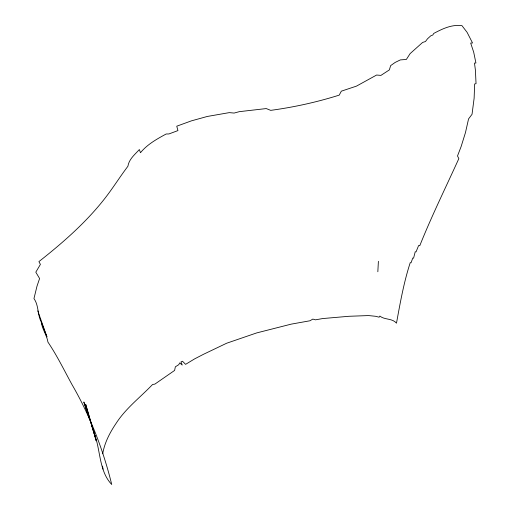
<?xml version="1.0" encoding="UTF-8"?>
<svg xmlns="http://www.w3.org/2000/svg" width="510" height="510" viewBox="0 0 510 510"><rect width="100%" height="100%" fill="white"/><g stroke="black" fill="none" stroke-linecap="round" stroke-linejoin="round"><path stroke-width="0.76" d="M377.84 271.747L378.394 261.298M102.714 453.772C104.556 442.731 109.86 432.614 116.063 423.421C125.798 408.261 140.32 397.328 152.579 384.489L154.893 384.1L174.611 370.432L175.351 366.824L178.755 364.688L179.724 362.884L182.229 365.064L180.98 361.928L182.503 361.227L185.589 364.357L194.629 358.881L203.477 354.31L226.676 343.217L256.696 332.915L291.153 324.15L309.94 320.777L312.866 319.081L315.473 319.834L322.683 318.559L348.936 316.283L368.545 315.569L375.583 316.289L379.128 317.195L379.861 316.072C384.75 320.07 392.062 318.023 396.487 323.168C400.222 302.781 403.831 282.26 410.25 262.618L411.028 262.797L412.788 258.022L413.572 258.2L415.223 251.749L416.032 251.908L418.64 245.495L419.762 245.737C431.575 216.221 445.663 187.629 458.841 158.623L457.502 155.971L461.129 146.548L465.477 132.562L468.556 118.913L472.037 114.304L474.128 98.207L474.644 83.959L476.04 83.685L475.416 70.227L474.485 63.1L475.926 62.998L473.701 52.205L470.679 43.069L472.54 42.98L467.103 32.359L461.958 25.64C451.713 24.282 442.374 28.853 433.761 33.418L432.818 35.005L430.822 35.77L427.463 38.843L425.461 41.533L422.605 42.438L410.11 53.62L406.355 59.447L400.337 59.912L395.148 62.437L390.647 65.624L389.353 69.908L380.938 75.391L376.609 75.034L356.471 86.126L341.337 91.169L339.22 95.128C316.869 102.159 293.932 107.227 270.708 110.358L266.239 108.573L239.343 111.658L234.103 113.061L229.27 112.627L207.302 116.459L191.422 120.857L176.76 126.193L177.939 130.592L168.925 133.951L166.158 134.002C156.831 139.064 147.275 144.368 140.473 152.726L139.357 149.545C134.863 154.517 128.947 159.222 127.908 166.266C119.601 177.225 112.391 188.968 103.823 199.729C85.17 223.259 62.392 243.085 38.9 261.617L40.411 264.397L35.808 272.168L39.595 278.517L37 286.155L33.96 298.579C38.894 305.496 37.338 314.613 41.285 322.122C42.215 329.396 46.882 335.064 47.934 342.095C57.145 355.738 64.234 370.438 72.108 384.782C90.111 415.835 103.198 449.661 111.728 484.5C98.908 471.081 100.7 450.426 94.42 434.023L96.199 440.812L85.642 404.239L95.274 437.051L92.1 426.832M41.285 322.122L46.945 336.919L37.778 310.864M91.794 425.64L94.299 432.939L89.664 419.252M89.033 418.111L83.838 401.988L87.095 412.137M102.542 466.102L103.033 469.155"/></g></svg>
